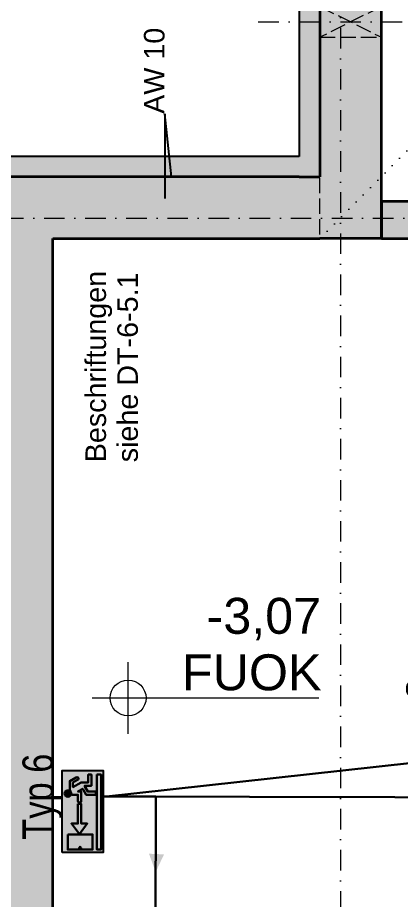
# Model space of a CAD drawing. Header units: millimetres. Extents: x 32522367 to 32638135, y 41424826 to 41540167.
# Drawn here: x 32608248 to 32610115, y 41453141 to 41457438 of the extents above; entities that cross this region are included whole.
import ezdxf
from ezdxf.enums import TextEntityAlignment as Align

# ---------------------------------------------------------------- set-up
doc = ezdxf.new("R2010")
doc.units = ezdxf.units.MM
for name, pattern in [('Achse', [0.2, 0.1, -0.05, 0, -0.05]), ('Punktlinie weit', [0.05, 0, -0.05]), ('Raster', [0.2, 0.1, -0.05, 0, -0.05]), ('Strichlinie eng', [0.1, 0.075, -0.025]), ('Untersicht', [0.1, 0.075, -0.025])]:
    doc.linetypes.add(name, pattern=pattern)
for name, color, linetype in [('000 Achsraster Haupt', 251, 'Continuous'), ('110 Wand Aussen', 251, 'Continuous'), ('120 Wand Innen tragend', 251, 'Continuous'), ('215 DVK darunter', 251, 'Continuous'), ('220 Bodenaufbau', 251, 'Continuous'), ('240 Unterdaemmung', 251, 'Continuous'), ('811 Raum 2.Erschließung_ Nebenräume_Allg.räume_Technik', 251, 'Continuous'), ('915 Allgemein Beschriftung', 251, 'Continuous'), ('951 Polierplan Hoehenkote', 251, 'Continuous'), ('955 Polierplan Beschriftung', 251, 'Continuous'), ('dp_GE_SIBEL', 80, 'Continuous')]:
    doc.layers.add(name, color=color, linetype=linetype)
for name, color, linetype, lineweight in [('000 Achsraster Haupt_Stift_Nr__1', 251, 'Continuous', 13), ('110 Wand Aussen_Stift_Nr__1', 251, 'Continuous', 13), ('110 Wand Aussen_Stift_Nr__24', 251, 'Continuous', 13), ('110 Wand Aussen_Stift_Nr__29', 251, 'Continuous', 13), ('110 Wand Aussen_Stift_Nr__6', 251, 'Continuous', 13), ('110 Wand Aussen_Stift_Nr__7', 251, 'Continuous', 25), ('110 Wand Aussen_Stift_Nr__78', 251, 'Continuous', 13), ('110 Wand Aussen_Stift_Nr__8', 251, 'Continuous', 35), ('120 Wand Innen tragend_Stift_Nr__24', 251, 'Continuous', 13), ('120 Wand Innen tragend_Stift_Nr__8', 251, 'Continuous', 35), ('215 DVK darunter_Stift_Nr__16', 251, 'Continuous', 25), ('220 Bodenaufbau_Stift_Nr__19', 251, 'Continuous', 0), ('240 Unterdaemmung_Stift_Nr__6', 251, 'Continuous', 13), ('915 Allgemein Beschriftung_Stift_Nr__6', 251, 'Continuous', 13), ('951 Polierplan Hoehenkote_Stift_Nr__1', 251, 'Continuous', 13), ('951 Polierplan Hoehenkote_Stift_Nr__109', 251, 'Continuous', 13), ('955 Polierplan Beschriftung_Stift_Nr__1', 251, 'Continuous', 13), ('956 Aufbauten Beschriftung_Stift_Nr__1', 251, 'Continuous', 13), ('958 Detail Beschriftung_Stift_Nr__154', 251, 'Continuous', 13), ('dp_GE_ST_Attribut_Attribut1', 250, 'Continuous', 5)]:
    doc.layers.add(name, color=color, linetype=linetype, lineweight=lineweight)
doc.layers.add('E2_LEHR_WEG_B_INTERPRETATION', color=112, linetype='Continuous', lineweight=80, true_color=0x20dd55)
doc.layers.add('E_NACHRTECH', color=3, linetype='Continuous', true_color=0x00fa00)
doc.styles.add('DPG_TXT', font='arial.ttf', dxfattribs={"width": 0.8})
doc.styles.add('ERSTELLTER_STIL_1', font='arial.ttf')
doc.styles.get("Standard").update_dxf_attribs({"font": 'arial.ttf'})
doc.dimstyles.new('ERSTELLTER_STIL__11', dxfattribs={"dimtxt": 2.5, "dimasz": 0.0912, "dimexe": 1.25, "dimexo": 0.625, "dimgap": 0, "dimtad": 1, "dimtxsty": 'Standard', "dimcen": 2.5, "dimazin": 3, "dimtfac": 1, "dimtmove": 0, "dimatfit": 3, "dimldrblk": 'ARROWHEAD_5'})

# ---------------------------------------------------------------- blocks, each defined once
blk = doc.blocks.new('9809550')
at = {"color": 18, "lineweight": 30, "true_color": 0x000000}
for points in [[(423921.7, 99168.8), (423956.8, 99168.8), (423956.8, 99202.9), (423984.5, 99214.5), (424033.7, 99214.5), (424053.8, 99178.3)], [(424040.2, 99170.9), (424025.2, 99196.7), (423999.7, 99196.8), (424026.2, 99150.3), (424026.2, 99110.9), (424070.2, 99110.9), (424070.2, 99092.3), (424007.5, 99092.3), (424007.5, 99131.7), (423975, 99113.1), (423975, 99067), (423956.5, 99067), (423956.5, 99122.4), (423990.5, 99141.9), (423975.1, 99168.8), (423975.1, 99150.2), (423921.7, 99150.3)]]:
    blk.add_lwpolyline(points, dxfattribs=at)
blk.add_circle((423963.6, 99225.9), 18.1, dxfattribs=at)
for centre, radius, start, end in [((424047.8, 99173.1), 7.96, 195.7299, 41.4005), ((423921.7, 99159.5), 9.27, 89.9849, 270.0151)]:
    blk.add_arc(centre, radius, start, end, dxfattribs=at)
blk = doc.blocks.new('RIVO_ARR_left')
at = {"true_color": 0x56c81e}
h = blk.add_hatch(color=72, dxfattribs=at)
h.dxf.hatch_style = 1
h.paths.add_polyline_path([(2487.16, 1644.96), (2487.16, 1636.12), (2504.83, 1636.12), (2504.83, 1644.96)])
h.paths.add_polyline_path([(2497.62, 1641.55), (2497.63, 1640.85), (2493.39, 1640.85), (2493.39, 1639.56), (2491.13, 1641.24), (2493.4, 1642.94), (2493.4, 1641.55)], flags=16)
h.paths.add_polyline_path([(2498.26, 1641.55), (2499.6, 1641.55), (2499.6, 1642.85), (2500.12, 1643.09, -0.535619), (2499.17, 1643.72, -1), (2500.55, 1643.72, -0.302406), (2500.12, 1643.09), (2500.66, 1643.29), (2502.53, 1643.29), (2503.29, 1641.91, -1.25347), (2502.78, 1641.63), (2502.2, 1642.61), (2501.24, 1642.61), (2502.24, 1640.84), (2502.24, 1639.34), (2503.92, 1639.34), (2503.92, 1638.63), (2501.53, 1638.63), (2501.53, 1640.13), (2500.29, 1639.43), (2500.29, 1637.67), (2499.59, 1637.67), (2499.59, 1639.78), (2500.88, 1640.52), (2500.3, 1641.55), (2500.3, 1640.84), (2498.26, 1640.84, -1)], flags=16)
h.paths.add_polyline_path([(2491.07, 1638.39), (2487.82, 1638.39), (2487.82, 1643.74), (2491.07, 1643.74)], flags=16)
h.paths.add_polyline_path([(2503.92, 1637.48), (2503.92, 1636.57), (2487.82, 1636.57), (2487.82, 1637.48)], flags=16)
h.paths.add_polyline_path([(2488.38, 1641.07, -1), (2488, 1641.07, -1)], flags=0)
at = {"true_color": 0xffffff}
h = blk.add_hatch(color=7, dxfattribs=at)
h.dxf.hatch_style = 1
h.paths.add_polyline_path([(2487.82, 1638.39), (2491.07, 1638.39), (2491.07, 1643.74), (2487.82, 1643.74)])
h.paths.add_polyline_path([(2488.38, 1641.07, -1), (2488, 1641.07, -1)], flags=16)
h = blk.add_hatch(color=7, dxfattribs=at)
h.dxf.hatch_style = 1
h.paths.add_polyline_path([(2500.55, 1643.72, 1), (2499.17, 1643.72, 1)])
h = blk.add_hatch(color=7, dxfattribs=at)
h.dxf.hatch_style = 1
h.paths.add_polyline_path([(2493.39, 1639.56), (2493.39, 1640.85), (2497.63, 1640.85), (2497.62, 1641.55), (2493.4, 1641.55), (2493.4, 1642.94), (2491.13, 1641.24)])
h = blk.add_hatch(color=7, dxfattribs=at)
h.dxf.hatch_style = 1
h.paths.add_polyline_path([(2500.88, 1640.52), (2499.59, 1639.78), (2499.59, 1637.67), (2500.29, 1637.67), (2500.29, 1639.43), (2501.53, 1640.13), (2501.53, 1638.63), (2503.92, 1638.63), (2503.92, 1639.34), (2502.24, 1639.34), (2502.24, 1640.84), (2501.24, 1642.61), (2502.2, 1642.61), (2502.78, 1641.63, 1.25347), (2503.29, 1641.91), (2502.53, 1643.29), (2500.66, 1643.29), (2499.6, 1642.85), (2499.6, 1641.55), (2498.26, 1641.55, 1), (2498.26, 1640.84), (2500.3, 1640.84), (2500.3, 1641.55)])
h = blk.add_hatch(color=7, dxfattribs=at)
h.dxf.hatch_style = 1
h.paths.add_polyline_path([(2488.38, 1641.07, 1), (2488, 1641.07, 1)])
h = blk.add_hatch(color=7, dxfattribs=at)
h.dxf.hatch_style = 1
h.paths.add_polyline_path([(2487.82, 1637.48), (2487.82, 1636.57), (2503.92, 1636.57), (2503.92, 1637.48)])
blk.add_lwpolyline([(2487.16, 1644.96), (2504.83, 1644.96), (2504.83, 1636.12), (2487.16, 1636.12)], close=True)
at = {"color": 18, "lineweight": 30, "true_color": 0x000000}
for points in [[(2491.07, 1643.74), (2487.82, 1643.74), (2487.82, 1638.39), (2491.07, 1638.39)], [(2503.92, 1637.48), (2487.82, 1637.48), (2487.82, 1636.57), (2503.92, 1636.57)]]:
    blk.add_lwpolyline(points, close=True, dxfattribs=at)
blk.add_lwpolyline([(2497.62, 1641.55), (2493.4, 1641.55), (2493.4, 1642.94), (2491.13, 1641.24), (2493.39, 1639.56), (2493.39, 1640.85), (2497.63, 1640.85), (2497.62, 1641.55)], dxfattribs=at)
blk.add_circle((2488.19, 1641.07), 0.19, dxfattribs=at)
at = {"xscale": 0.0381026673526157, "yscale": 0.0381026673526157, "zscale": 0.0381026673526157}
blk.add_blockref('9809550', (-13654.29, -2137.05), dxfattribs=at)
blk = doc.blocks.new('Decke_41', base_point=(65.7298, -3.8396))
at = {"layer": '240 Unterdaemmung_Stift_Nr__6', "color": 7, "linetype": 'Strichlinie eng', "lineweight": 13, "flags": 128}
blk.add_lwpolyline([(73.2908, -6.0591), (75.9582, 3.0274), (75.7183, 3.0978), (75.662, 2.9059), (74.7025, 3.1876), (74.7588, 3.3795), (68.3972, 5.247), (65.7298, -3.8396), (72.0434, -5.693), (72.2353, -5.7493)], dxfattribs=at)
blk = doc.blocks.new('Decke_61', base_point=(56.4114, -7.9618))
at = {"layer": '220 Bodenaufbau_Stift_Nr__19', "color": 255, "linetype": 'Continuous', "lineweight": 0, "flags": 128}
blk.add_lwpolyline([(68.9234, -7.0908), (69.5487, -4.9606), (65.7298, -3.8396), (68.4817, 5.5348), (85.0429, 0.6732), (78.2546, -22.451), (54.2285, -15.398), (55.9889, -9.401)], dxfattribs=at)
blk = doc.blocks.new('Decke_63', base_point=(63.9405, -3.1893))
at = {"layer": '915 Allgemein Beschriftung_Stift_Nr__6', "color": 7, "linetype": 'Strichlinie eng', "lineweight": 13, "flags": 128}
blk.add_lwpolyline([(63.9405, -3.1893), (62.1238, -9.3781), (72.9471, -12.5554), (74.6793, -6.6544), (69.3253, -5.0826), (69.1238, -5.0235), (68.5999, -6.8082), (66.1339, -6.0843), (66.6578, -4.2996), (65.3913, -3.9278), (65.4758, -3.6399)], close=True, dxfattribs=at)
blk = doc.blocks.new('Öffnung_196')
at = {"layer": '110 Wand Aussen_Stift_Nr__1', "color": 7, "linetype": 'Untersicht', "lineweight": 13}
for p, q in [((65.7095, -2.8436), (65.9551, -3.072)), ((65.9974, -2.9281), (65.6673, -2.9875))]:
    blk.add_line(p, q, dxfattribs=at)
at = {"layer": '110 Wand Aussen_Stift_Nr__6', "color": 7, "linetype": 'Untersicht', "lineweight": 13, "flags": 128}
for points in [[(65.9974, -2.9281), (65.7095, -2.8436)], [(65.6673, -2.9875), (65.9551, -3.072)]]:
    blk.add_lwpolyline(points, dxfattribs=at)
at = {"layer": '110 Wand Aussen_Stift_Nr__78', "color": 5, "linetype": 'Achse', "lineweight": 13}
blk.add_line((65.4006, -2.831), (66.2641, -3.0846), dxfattribs=at)
at = {"layer": '110 Wand Aussen_Stift_Nr__8', "color": 7, "linetype": 'Continuous', "lineweight": 35, "flags": 128}
for points in [[(65.7095, -2.8436), (65.6673, -2.9875)], [(65.9551, -3.072), (65.9974, -2.9281)]]:
    blk.add_lwpolyline(points, dxfattribs=at)
blk = doc.blocks.new('Wand_272', base_point=(68.1939, 5.6193))
at = {"layer": '110 Wand Aussen_Stift_Nr__24', "linetype": 'Continuous', "lineweight": 13}
for points in [[(65.7636, -3.7244), (68.3972, 5.247), (68.1094, 5.3315), (65.4758, -3.6399)], [(65.4758, -3.6399), (65.3913, -3.9278), (65.6791, -4.0123)], [(65.7636, -3.7244), (65.4758, -3.6399), (65.6791, -4.0123)]]:
    blk.add_hatch(color=92, dxfattribs=at).paths.add_polyline_path(points)
at = {"layer": '110 Wand Aussen_Stift_Nr__29', "linetype": 'Continuous', "lineweight": 13}
for points in [[(65.5039, -3.544), (68.1728, 5.5474), (68.0979, 5.6475), (65.408, -3.5158)], [(65.408, -3.5158), (65.3798, -3.6118), (65.4758, -3.6399)], [(65.5039, -3.544), (65.408, -3.5158), (65.4758, -3.6399)]]:
    blk.add_hatch(color=6, dxfattribs=at).paths.add_polyline_path(points)
at = {"layer": '110 Wand Aussen_Stift_Nr__7', "color": 7, "linetype": 'Continuous', "lineweight": 25, "flags": 128}
blk.add_lwpolyline([(68.0979, 5.6475), (65.408, -3.5158)], dxfattribs=at)
at = {"layer": '110 Wand Aussen_Stift_Nr__8', "color": 7, "linetype": 'Continuous', "lineweight": 35}
for p in [(65.6673, -2.9875), (65.3798, -3.6118)]:
    blk.add_line(p, (65.4758, -3.6399), dxfattribs=at)
at = {"layer": '110 Wand Aussen_Stift_Nr__8', "color": 7, "linetype": 'Continuous', "lineweight": 35, "flags": 128}
for points in [[(65.6791, -4.0123), (65.9551, -3.072)], [(65.6791, -4.0123), (65.3913, -3.9278)]]:
    blk.add_lwpolyline(points, dxfattribs=at)
blk = doc.blocks.new('Wand_276', base_point=(64.1439, -3.5616))
at = {"layer": '110 Wand Aussen_Stift_Nr__24', "linetype": 'Continuous', "lineweight": 13}
for points in [[(63.856, -3.4771), (64.1439, -3.5616), (63.9405, -3.1893)], [(64.2284, -3.2738), (63.9405, -3.1893), (64.1439, -3.5616)], [(62.1379, -9.3301), (62.4257, -9.4146), (64.1439, -3.5616), (63.856, -3.4771)]]:
    blk.add_hatch(color=92, dxfattribs=at).paths.add_polyline_path(points)
at = {"layer": '110 Wand Aussen_Stift_Nr__8', "color": 7, "linetype": 'Continuous', "lineweight": 35}
blk.add_line((64.2284, -3.2738), (63.9405, -3.1893), dxfattribs=at)
at = {"layer": '110 Wand Aussen_Stift_Nr__8', "color": 7, "linetype": 'Continuous', "lineweight": 35, "flags": 128}
blk.add_lwpolyline([(62.4257, -9.4146), (64.1439, -3.5616)], dxfattribs=at)
blk = doc.blocks.new('Wand_320', base_point=(65.3913, -3.9278))
at = {"layer": '110 Wand Aussen_Stift_Nr__24', "linetype": 'Continuous', "lineweight": 13}
blk.add_hatch(color=92, dxfattribs=at).paths.add_polyline_path([(64.1439, -3.5616), (65.3913, -3.9278), (65.4758, -3.6399), (64.2284, -3.2738)])
at = {"layer": '110 Wand Aussen_Stift_Nr__29', "linetype": 'Continuous', "lineweight": 13}
blk.add_hatch(color=6, dxfattribs=at).paths.add_polyline_path([(63.9405, -3.1893), (65.3798, -3.6118), (65.408, -3.5158), (63.9687, -3.0933)])
at = {"layer": '110 Wand Aussen_Stift_Nr__7', "color": 7, "linetype": 'Continuous', "lineweight": 25, "flags": 128}
blk.add_lwpolyline([(65.408, -3.5158), (63.9687, -3.0933)], dxfattribs=at)
at = {"layer": '110 Wand Aussen_Stift_Nr__8', "color": 7, "linetype": 'Continuous', "lineweight": 35}
for p, q in [((64.2284, -3.2738), (63.9405, -3.1893)), ((65.3798, -3.6118), (64.2284, -3.2738)), ((65.3798, -3.6118), (65.4758, -3.6399))]:
    blk.add_line(p, q, dxfattribs=at)
at = {"layer": '110 Wand Aussen_Stift_Nr__8', "color": 7, "linetype": 'Continuous', "lineweight": 35, "flags": 128}
blk.add_lwpolyline([(64.1439, -3.5616), (65.3913, -3.9278)], dxfattribs=at)
blk = doc.blocks.new('Wand_343', base_point=(65.6791, -4.0123))
at = {"layer": '120 Wand Innen tragend_Stift_Nr__24', "linetype": 'Continuous', "lineweight": 13}
blk.add_hatch(color=92, dxfattribs=at).paths.add_polyline_path([(65.6791, -4.0123), (73.2401, -6.2319), (73.2908, -6.0591), (65.7298, -3.8396)])
at = {"layer": '120 Wand Innen tragend_Stift_Nr__8', "color": 7, "linetype": 'Continuous', "lineweight": 35, "flags": 128}
for points in [[(65.7298, -3.8396), (65.6791, -4.0123)], [(69.5487, -4.9606), (65.7298, -3.8396)], [(65.6791, -4.0123), (69.3253, -5.0826)]]:
    blk.add_lwpolyline(points, dxfattribs=at)
blk = doc.blocks.new('Höhenbemaßung_155', base_point=(63.8656, -5.8112))
at = {"layer": '951 Polierplan Hoehenkote_Stift_Nr__1', "color": 7, "linetype": 'Continuous', "lineweight": 13}
for p, q in [((63.8163, -5.9791), (63.9149, -5.6433)), ((63.6977, -5.7619), (64.7571, -6.0729))]:
    blk.add_line(p, q, dxfattribs=at)
blk.add_circle((63.8656, -5.8112), 0.0875, dxfattribs=at)
at = {"layer": '951 Polierplan Hoehenkote_Stift_Nr__109', "color": 7, "lineweight": 13, "char_height": 0.175, "attachment_point": 7, "rotation": 343.64, "style": 'ERSTELLTER_STIL_1'}
for s, insert in [('\\A1;{\\pql;\\fArial|b0|i0|c0|p0;\\W1.000000;-3,07}', (64.3111, -5.6502)), ('\\A1;{\\pql;\\fArial|b0|i0|c0|p0;\\W1.000000;FUOK}', (64.1273, -5.8515))]:
    blk.add_mtext(s, dxfattribs=dict(at, insert=insert))
blk = doc.blocks.new('Höhenbemaßung_165', base_point=(65.7058, -5.777))
at = {"layer": '215 DVK darunter_Stift_Nr__16', "color": 5, "linetype": 'Continuous', "lineweight": 25}
for p, q in [((65.6393, -5.6521), (65.5809, -5.8434)), ((65.7058, -5.777), (65.6393, -5.6521)), ((65.735, -5.6813), (65.6765, -5.8726)), ((65.5809, -5.8434), (65.7058, -5.777)), ((65.5809, -5.8434), (65.4295, -6.3389))]:
    blk.add_line(p, q, dxfattribs=at)
at = {"layer": '215 DVK darunter_Stift_Nr__16', "color": 5, "lineweight": 25, "char_height": 0.1, "attachment_point": 7, "rotation": 73.0149, "style": 'ERSTELLTER_STIL_1'}
for s, insert in [('\\A1;{\\pql;\\fArial|b0|i0|c0|p0;\\W1.000000;Sprung}', (65.2874, -6.2332)), ('\\A1;{\\pql;\\fArial|b0|i0|c0|p0;\\W1.000000;in FUUK}', (65.4102, -6.3105))]:
    blk.add_mtext(s, dxfattribs=dict(at, insert=insert))
blk = doc.blocks.new('Etikett_328', base_point=(74.9906, -6.2331))
at = {"layer": '955 Polierplan Beschriftung_Stift_Nr__1', "color": 7, "linetype": 'Punktlinie weit', "lineweight": 13}
blk.add_line((65.3913, -3.9278), (77.6547, 2.8421), dxfattribs=at)
blk = doc.blocks.new('Standard-Rastermarker_18')
at = {"layer": '000 Achsraster Haupt_Stift_Nr__1', "color": 7, "linetype": 'Raster', "lineweight": 13}
blk.add_line((1, 0), (50.0835, 0), dxfattribs=at)
at = {"layer": '000 Achsraster Haupt_Stift_Nr__1', "color": 7, "lineweight": 13, "style": 'ERSTELLTER_STIL_1'}
for tag, p in [('AC_MarkerText_1_0', (-0.3593, -0.0343)), ('AC_MarkerText_1_1', (51.2242, -0.0343))]:
    blk.add_attdef(tag, text='', height=0.15, rotation=90, dxfattribs=at).set_placement(p, align=Align.TOP_CENTER)
blk = doc.blocks.new('Standard-Rastermarker_20')
at = {"layer": '000 Achsraster Haupt_Stift_Nr__1', "color": 7, "linetype": 'Raster', "lineweight": 13}
blk.add_line((1, 0), (91.4133, 0), dxfattribs=at)
at = {"layer": '000 Achsraster Haupt_Stift_Nr__1', "color": 7, "lineweight": 13, "style": 'ERSTELLTER_STIL_1'}
for tag, p in [('AC_MarkerText_1_0', (-0.25, 0.075)), ('AC_MarkerText_1_1', (92.6633, 0.075))]:
    blk.add_attdef(tag, text='', height=0.15, dxfattribs=at).set_placement(p, align=Align.TOP_CENTER)
blk = doc.blocks.new('ARROWHEAD_5')
at = {"linetype": 'Continuous', "lineweight": 0}
blk.add_hatch(color=0, dxfattribs=at).paths.add_polyline_path([(-1, 0.2679), (0, 0), (-1, -0.2679)])
at = {"color": 0, "linetype": 'Continuous', "lineweight": 0}
blk.add_line((0, 0), (-1, 0), dxfattribs=at)

msp = doc.modelspace()

# ---------------------------------------------------------------- linework, layer by layer
at = {"layer": '811 Raum 2.Erschließung_ Nebenräume_Allg.räume_Technik', "color": 40, "linetype": 'Continuous', "lineweight": 0, "true_color": 0xffd933, "flags": 128}
msp.add_lwpolyline([(32610018.739, 41466112.741), (32610018.787, 41456542.741), (32617898.79, 41456542.781), (32619398.791, 41456542.789), (32619578.79, 41456542.789), (32623228.788, 41456542.808), (32623228.789, 41456362.808), (32619578.791, 41456362.789), (32619578.807, 41453062.789), (32623228.806, 41453062.808), (32623228.821, 41450032.808), (32619578.821, 41450032.789), (32619398.821, 41450032.789), (32614878.823, 41450032.766), (32614878.836, 41447562.766), (32616928.836, 41447562.776), (32616928.837, 41447382.776), (32614878.837, 41447382.766), (32614878.863, 41442212.772), (32627278.861, 41442212.834)], dxfattribs=at)
at = {"layer": '811 Raum 2.Erschließung_ Nebenräume_Allg.räume_Technik', "color": 51, "linetype": 'Continuous', "lineweight": 0, "true_color": 0xf5ffa6, "flags": 128}
msp.add_lwpolyline([(32610858.801, 41454322.745), (32610858.791, 41456362.746), (32608418.791, 41456362.733), (32608418.822, 41450212.733), (32617218.823, 41450212.777), (32617218.81, 41452732.777), (32617898.809, 41452732.781), (32617898.822, 41450212.781), (32619398.821, 41450212.789), (32619398.791, 41456362.789), (32617898.791, 41456362.781), (32617898.802, 41454322.781)], close=True, dxfattribs=at)
at = {"layer": 'E2_LEHR_WEG_B_INTERPRETATION', "color": 112, "true_color": 0x20dd55}
msp.add_solid([(32608919.875, 41453278.845), (32608887.19, 41453367.774), (32608960.49, 41453364.443)], dxfattribs=at)
at = {"layer": 'E_NACHRTECH', "color": 4, "lineweight": 30}
msp.add_lwpolyline([(32611835.845, 41453993.987), (32608666.369, 41453645.022)], dxfattribs=at)
at = {"layer": 'E_NACHRTECH', "color": 3, "lineweight": 30}
msp.add_lwpolyline([(32617868.19, 41453625.026), (32608669.261, 41453646.074), (32608920.595, 41453645.499), (32608914.841, 41451130.451)], dxfattribs=at)

# ---------------------------------------------------------------- block references
at = {"layer": '000 Achsraster Haupt', "color": 7, "linetype": 'Continuous', "lineweight": 18, "xscale": 999.9999999999995, "yscale": 999.9999999999995, "zscale": 999.9999999999995}
for name, p, rotation in [('Standard-Rastermarker_18', (32609818.662, 41481599.873), 270.0002901272617), ('Standard-Rastermarker_20', (32539942.756, 41456462.383), 0.0002901272618044)]:
    msp.add_blockref(name, p, dxfattribs=dict(at, rotation=rotation))
at = {"layer": '110 Wand Aussen', "color": 7, "lineweight": 35, "xscale": 1000, "yscale": 1000, "zscale": 1000, "rotation": 16.36019999999994}
for name, p in [('Wand_272', (32609718.737, 41466312.74)), ('Wand_320', (32609718.788, 41456362.74)), ('Wand_276', (32608418.791, 41456362.733))]:
    msp.add_blockref(name, p, dxfattribs=at)
at = {"layer": '110 Wand Aussen', "color": 7, "linetype": 'Continuous', "lineweight": 13, "xscale": 1000, "yscale": 1000, "zscale": 1000, "rotation": 16.36019999999994}
msp.add_blockref('Öffnung_196', (32545868.865, 41441712.417), dxfattribs=at)
at = {"layer": '120 Wand Innen tragend', "color": 7, "lineweight": 35, "xscale": 1000, "yscale": 1000, "zscale": 1000, "rotation": 16.36019999999994}
msp.add_blockref('Wand_343', (32610018.788, 41456362.741), dxfattribs=at)
at = {"layer": '215 DVK darunter', "color": 5, "lineweight": 25, "xscale": 1000, "yscale": 1000, "zscale": 1000, "rotation": 16.36019999999994}
msp.add_blockref('Höhenbemaßung_165', (32610541.411, 41454677.042), dxfattribs=at)
at = {"layer": '220 Bodenaufbau', "color": 255, "linetype": 'Continuous', "lineweight": 0, "xscale": 1000, "yscale": 1000, "zscale": 1000, "rotation": 16.36019999999994}
msp.add_blockref('Decke_61', (32602238.823, 41449962.702), dxfattribs=at)
at = {"layer": '240 Unterdaemmung', "color": 7, "linetype": 'Strichlinie eng', "lineweight": 13, "xscale": 1000, "yscale": 1000, "zscale": 1000, "rotation": 16.36019999999994}
msp.add_blockref('Decke_41', (32610018.786, 41456542.741), dxfattribs=at)
at = {"layer": '915 Allgemein Beschriftung', "color": 7, "linetype": 'Strichlinie eng', "lineweight": 13, "xscale": 1000, "yscale": 1000, "zscale": 1000, "rotation": 16.36019999999994}
msp.add_blockref('Decke_63', (32608118.789, 41456662.731), dxfattribs=at)
at = {"layer": '951 Polierplan Hoehenkote', "color": 7, "lineweight": 13, "xscale": 1000, "yscale": 1000, "zscale": 1000, "rotation": 16.36019999999994}
msp.add_blockref('Höhenbemaßung_155', (32608785.386, 41454125.865), dxfattribs=at)
at = {"layer": '955 Polierplan Beschriftung', "color": 7, "linetype": 'Continuous', "lineweight": 13, "xscale": 1000, "yscale": 1000, "zscale": 1000, "rotation": 16.36019999999994}
msp.add_blockref('Etikett_328', (32619578.787, 41456854.721), dxfattribs=at)
at = {"layer": 'dp_GE_SIBEL'}
ref = msp.add_blockref('RIVO_ARR_left', (32645711.176, 41397056.095), dxfattribs=dict(at, xscale=22.64316256777142, yscale=22.64316256777142, rotation=90))
ref.add_attrib('ATTRIBUT1', 'Typ 6', dxfattribs={"layer": 'dp_GE_ST_Attribut_Attribut1', "height": 150, "rotation": 90, "style": 'DPG_TXT', "width": 0.8, "flags": 8}).set_placement((32608346.367, 41453854.976), align=Align.MIDDLE_RIGHT)

# ---------------------------------------------------------------- texts
at = {"layer": '956 Aufbauten Beschriftung_Stift_Nr__1', "color": 7, "linetype": 'Continuous', "lineweight": 13, "insert": (32608964.118, 41456969.939), "char_height": 100, "attachment_point": 7, "rotation": 90.000246, "style": 'ERSTELLTER_STIL_1'}
msp.add_mtext('\\A1;{\\pql;\\fArial|b0|i0|c0|p0;\\W1.000000;AW \\fArial|b0|i0|c0|p0;\\W1.000000;10}', dxfattribs=at)
at = {"layer": '958 Detail Beschriftung_Stift_Nr__154', "color": 142, "linetype": 'Continuous', "lineweight": 13, "true_color": 0x00adcd, "insert": (32608577.881, 41455273.593), "char_height": 100, "attachment_point": 1, "rotation": 90.000305, "line_spacing_factor": 0.930982, "style": 'ERSTELLTER_STIL_1'}
msp.add_mtext('\\A1;{\\pql;\\fArial|b0|i0|c0|p0;\\W1.000000;Beschriftungen \\P\\pql;\\fArial|b0|i0|c0|p0;\\W1.000000;siehe DT-\\fArial|b0|i0|c0|p0;\\W1.000000;6\\fArial|b0|i0|c0|p0;\\W1.000000;-\\fArial|b0|i0|c0|p0;\\W1.000000;5\\fArial|b0|i0|c0|p0;\\W1.000000;.\\fArial|b0|i0|c0|p0;\\W1.000000;1}', dxfattribs=at)

# ---------------------------------------------------------------- leaders
at = {"layer": '956 Aufbauten Beschriftung_Stift_Nr__1', "color": 7, "linetype": 'Continuous', "lineweight": 13, "annotation_type": 0, "has_hookline": 1, "hookline_direction": 1, "text_width": 412.551, "horizontal_direction": (-4e-06, 1, 0)}
msp.add_leader([(32608996.731, 41456662.737), (32608964.118, 41456969.939)], dimstyle='ERSTELLTER_STIL__11', dxfattribs=at)

doc.saveas('drawing.dxf')
